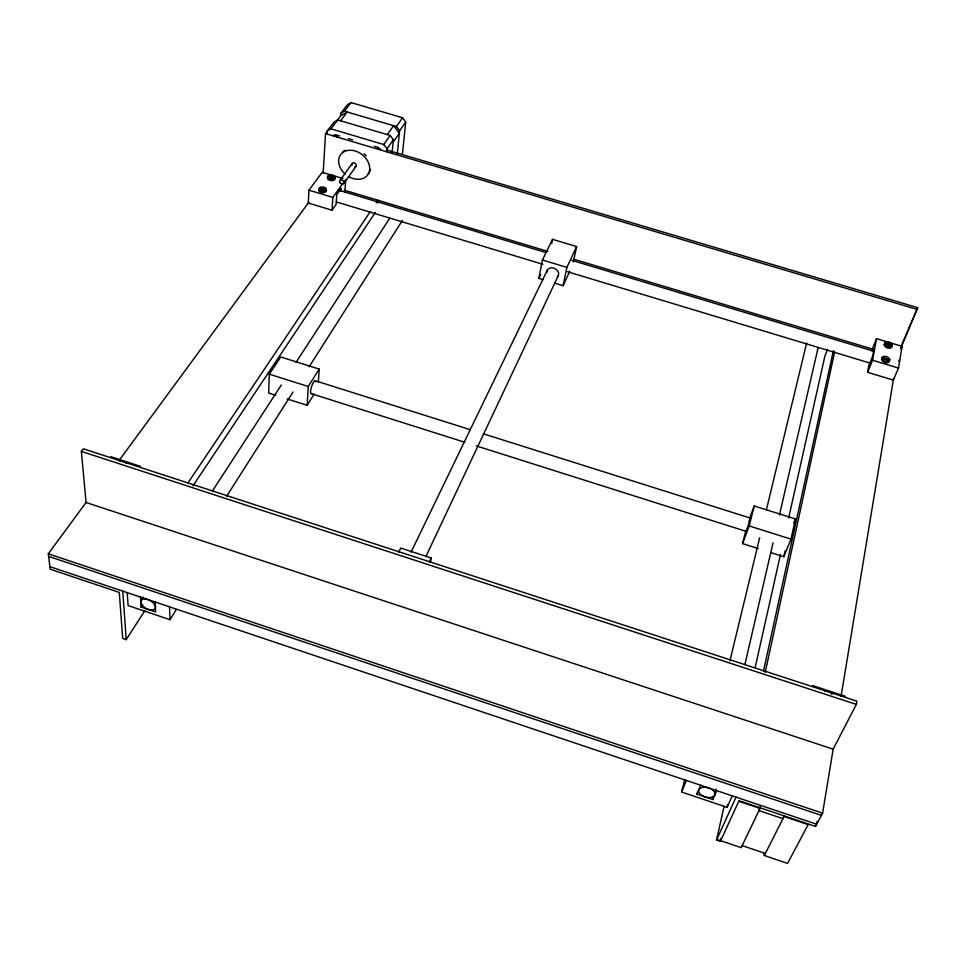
<?xml version="1.0" encoding="UTF-8"?>
<svg xmlns="http://www.w3.org/2000/svg" width="966" height="966" viewBox="0 0 966 966"><rect width="100%" height="100%" fill="white"/><g stroke="black" fill="none" stroke-linecap="round" stroke-linejoin="round"><path stroke-width="1.45" d="M318.357 382.065L319.203 369.084L280.732 356.973L269.297 374.18L268.669 393.077L275.805 395.348M343.002 178.541L322.233 172.31L308.951 190.193L308.287 203.017L332.014 210.202L336.096 204.442L336.76 194.637L341.252 188.358L341.058 191.147M318.78 188.684L318.744 189.312L319.529 187.67A3.828 2.222 5.4 0 1 323.996 187.235A3.828 2.222 5.4 0 1 326.339 189.722L325.566 191.365L318.78 188.684A3.828 2.222 5.4 0 0 321.123 191.183A3.828 2.222 5.4 0 0 325.602 190.749M287.204 398.97L307.164 405.309L308.263 386.497L319.203 369.084M323.163 173.312L325.53 133.61L326.677 132.113M327.003 134.02L327.184 131.026L334.031 122.114L337.762 119.941L390.143 135.445L393.391 139.696L392.136 152.495M334.308 179.326L327.607 176.681L327.559 177.297L328.331 175.679A3.779 2.174 5.7 0 1 332.751 175.269A3.779 2.174 5.7 0 1 335.081 177.708L334.308 179.326L328.911 177.708M332.014 210.202L332.859 197.402L344.91 180.582M336.385 121.39L340.587 115.908L340.769 113.36L347.374 104.763L351.069 102.589L402.58 117.755L405.744 121.957L402.399 154.367M344.85 192.089L345.768 179.374M377.646 203.005L377.899 200.252L376.221 202.763M386.762 151.771L387.04 148.8L393.391 139.696M397.316 153.727L399.622 130.748L405.744 121.957M430.498 562.321L431.174 557.962L400.757 548.048L398.765 552.105M724.102 806.224L716.53 840.046L720.382 841.35L739.014 800.705L815.485 826.413L822.609 813.179L833.151 749.169L856.335 704.407L856.842 701.147L83.366 448.804L81.373 451.4L86.071 502.489L48.3 553.784L50.196 569.191L119.289 592.412L122.682 638.454L126.208 639.649L144.948 610.512M900.771 348.231L917.7 307.671L387.366 150.141M872.986 351.298L874.085 348.666L872.684 356.176L868.857 365.414L867.577 372.296L893.308 380.085L898.525 368.07L902.063 346.323L876.56 338.668L871.622 350.67M841.048 696.498L893.586 378.43M815.485 826.413L815.992 823.443M817.164 821.257L816.668 824.227L49.882 566.644M867.577 372.296L872.576 360.246L876.56 338.668M543.121 279.657L538.847 278.365L542.409 259.999L552.552 239.351L576.63 246.571L573.357 261.991M551.719 243.565L552.552 239.351M554.52 283.123L563.069 285.707L566.897 267.389L576.63 246.571M763.478 671.237L833.392 350.586M765.205 672.408L834.684 351.817M771.001 552.637L783.8 556.706L790.997 539.149L795.416 518.935L754.217 505.979L749.628 518.199M720.382 841.35L721.034 838.416M783.8 556.706L785.08 550.934M684.761 779.49L681.61 792.048L727.06 807.347L727.688 804.533M755.062 667.965L780.419 554.726M788.654 517.957L824.879 356.176L827.524 349.318M697.657 791.395L696.981 794.197L712.823 799.534L713.476 796.721M714.743 795.103A8.404 4.818 16.4 0 0 704.504 787.218A8.404 4.818 16.4 0 0 701.147 794.909A8.404 4.818 16.4 0 0 714.743 795.103L716.096 789.234M744.895 664.584L773.017 542.868M779.453 515.011L818.081 347.832M746.658 529.38L746.307 531.421L476.298 445.918M729.946 660.829L759.65 537.76M766.364 509.927L806.67 342.918M758.201 548.567L742.552 543.604L749.205 525.939L754.217 505.979M742.552 543.604L745.8 530.769M783.824 815.859L782.955 818.673L758.974 810.607L760.278 806.405M749.097 521.362L749.592 520.01M681.61 792.048L686.307 780.443M793.774 522.992L795.416 518.935M889.275 361.284L889.734 359.473A4.021 2.391 20.6 0 0 886.341 356.587A4.021 2.391 20.6 0 0 882.344 357.239L881.886 359.05L882.127 358.471L889.529 360.704L886.812 360.535M889.324 346.021L891.763 346.758L892.21 344.971A3.973 2.33 20.4 0 0 888.853 342.157A3.973 2.33 20.4 0 0 884.904 342.773L884.445 344.56L886.885 345.297M884.445 344.56L884.687 343.981L892.004 346.178L891.763 346.758M696.981 794.197L700.712 785.273M901.99 344.258L917.7 307.671M900.916 348.98L902.063 346.323M712.823 799.534L716.687 790.647M727.06 807.347L732.24 795.863M716.53 840.046L736.032 797.143M563.069 285.707L569.735 271.325M429.254 562.055L431.174 557.962M750.002 518.971L750.473 518.126L483.302 433.794M425.873 556.573L558.167 275.853M411.057 552.202L547.396 269.961M538.847 278.365L540.743 274.477M764.335 855.514L784.054 816.487L808.18 824.602L787.58 863.411L764.335 855.514L763.877 853.823M307.164 405.309L314.119 394.08M127.234 592.629L128.104 605.573L170.004 619.689L176.319 609.546M226.575 496.307L293.024 392.027M309.241 366.597L402.436 220.357M155.212 602.023L155.683 611.961L141.072 607.046L142.702 604.535M140.964 600.876L143.427 597.097M212.363 491.054L281.299 385.023M296.067 362.298L389.624 218.401M192.971 485.85L375.351 212.375M187.706 483.29L370.328 211.53M393.138 142.244L399.369 133.284L393.597 125.689L387.306 134.6M327.184 131.026L330.94 128.852L383.756 144.526L390.143 135.445M340.769 113.36L344.476 111.199L396.422 126.522L402.58 117.755M343.811 183.431L356.08 166.261M339.851 180.618L352.192 163.483M119.216 460.299L308.685 202.474M340.587 120.774L347.277 112.02L340.587 115.908M330.94 128.852L337.762 119.941M344.476 111.199L351.069 102.589M746.307 531.421L750.473 518.126M335.347 134.685L339.682 135.977M348.352 138.549L352.687 139.841M374.361 146.277L378.696 147.569M325.53 133.61L917.41 309.506M328.331 175.679L335.081 177.708M884.904 342.773L892.21 344.971M328.295 176.307L335.033 178.324M884.663 343.353L891.968 345.55M344.21 190.121L547.927 251.426M573.78 259.202L872.66 349.137M338.076 189.976L545.754 252.5M571.715 260.313L873.143 351.056M319.529 187.67L326.339 189.722M882.344 357.239L889.734 359.473M319.492 188.285L326.303 190.338M882.103 357.818L889.493 360.052M542.409 259.999L566.897 267.389M308.951 190.193L332.859 197.402M872.576 360.246L898.525 368.07M336.337 201.93L542.856 264.286M567.404 271.7L870.68 363.276M315.242 380.749L470.37 429.713M269.297 374.18L308.263 386.497M749.205 525.939L790.997 539.149M311.124 393.609L464.803 442.271M110.909 456.713L140.372 466.324M812.527 685.558L845.178 696.208M81.373 451.4L856.335 704.407M86.071 502.489L833.151 749.169M48.3 553.784L822.609 813.179M48.614 556.368L821.414 815.401M738.893 801.309L760.025 808.409L741.176 847.653L718.088 839.816M742.166 845.6L765.374 853.473M383.756 144.526L387.04 148.8M396.422 126.522L399.622 130.748M122.767 591.132L126.208 639.649M140.505 597.085L141.072 607.046M169.533 606.841L170.004 619.689M888.962 359.944A4.009 2.391 20.6 0 1 887.295 362.757A4.009 2.391 20.6 0 1 882.236 360.789A4.009 2.391 20.6 0 1 883.033 357.637M889.529 360.704A4.021 2.391 20.6 0 1 885.52 361.356A4.021 2.391 20.6 0 1 882.127 358.471M890.918 344.79A3.961 2.33 20.4 0 1 890.35 348.086A3.961 2.33 20.4 0 1 885.001 346.48A3.961 2.33 20.4 0 1 885.581 343.196M892.004 346.178A3.973 2.33 20.4 0 1 888.044 346.806A3.973 2.33 20.4 0 1 884.687 343.981M326.001 189.807A3.816 2.222 5.4 0 1 324.262 192.536A3.816 2.222 5.4 0 1 319.287 191.449A3.816 2.222 5.4 0 1 320.157 188.539M334.719 177.804A3.779 2.174 5.7 0 1 333.029 180.473A3.779 2.174 5.7 0 1 328.102 179.41A3.779 2.174 5.7 0 1 328.947 176.561M333.524 176.838A3.779 2.174 5.7 0 1 334.224 177.285M334.357 178.71A3.779 2.174 5.7 0 1 329.925 179.133A3.779 2.174 5.7 0 1 327.607 176.681M824.529 691.137A5.168 3.816 28.5 0 1 832.004 694.421M119.893 461.229A4.939 3.429 -4 0 1 126.075 463.245M311.62 393.512A6.75 1.715 -72.3 0 1 311.825 385.82A6.75 1.715 -72.3 0 1 315.773 381.884M546.913 272.448A6.146 4.842 26 0 1 554.508 268.367A6.146 4.842 26 0 1 557.358 276.831M899.068 360.137A6.267 0.749 -71.8 0 1 898.839 361.284M342.435 152.314A16.869 12.92 37.7 0 1 345.14 150.201M364.11 153.787A16.869 12.92 37.7 0 1 366.199 155.864M370.533 169.304A16.869 12.92 37.7 0 1 369.833 171.501M369.314 172.503A16.869 12.92 37.7 0 1 367.961 174.303M377.368 148.535A2.33 1.811 37.7 0 1 380.93 150.334M333.053 135.59A2.33 1.787 39.3 0 1 336.711 136.918M352.035 164.957A2.391 1.835 37.6 0 1 353.484 162.819A2.391 1.835 37.6 0 1 356.237 164.788A2.391 1.835 37.6 0 1 354.788 166.925M345.393 174.291A16.893 12.92 37.6 0 1 346.263 150.793A16.893 12.92 37.6 0 1 369.616 167.082A16.893 12.92 37.6 0 1 348.98 176.79M141.893 604.861A8.054 4.444 29.7 0 0 154.584 609.16A8.054 4.444 29.7 0 0 147.883 599.56A8.054 4.444 29.7 0 0 141.893 604.861M339.694 182.103A2.427 1.835 37.2 0 0 343.473 183.781A2.427 1.835 37.2 0 0 342.314 180.183A2.427 1.835 37.2 0 0 339.694 182.103"/></g></svg>
